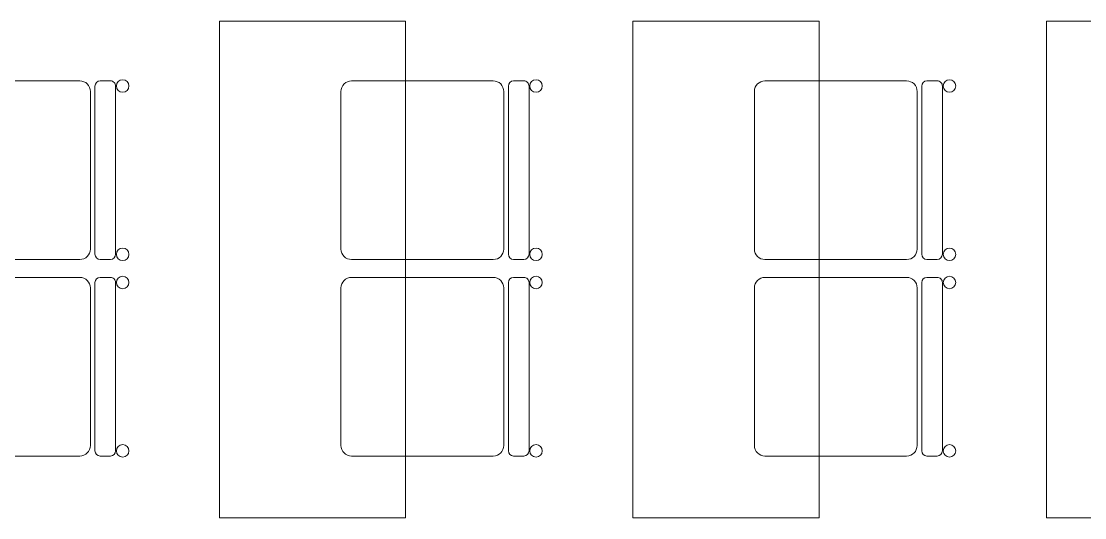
# Model space of a CAD drawing. Header units: millimetres. Extents: x 81566 to 292854, y -8553 to 29000.
# Drawn here: x 111932 to 114504, y 800 to 2000 of the extents above; entities that cross this region are included whole.
import ezdxf

# ---------------------------------------------------------------- set-up
doc = ezdxf.new("R2010")
doc.units = ezdxf.units.MM
doc.layers.add('I-FURN-1', color=9, linetype='Continuous', lineweight=9, true_color=0x808080)

# ---------------------------------------------------------------- blocks, each defined once
blk = doc.blocks.new('Стол базовый прямоугольный - 1_88-26291934-План расстановки мебели и оборудования 2 этажа в осях 23-33')
at = {"layer": 'I-FURN-1'}
for p, q in [((600, 225), (-600, 225)), ((-600, 225), (-600, -225)), ((600, -225), (600, 225)), ((-600, -225), (600, -225))]:
    blk.add_line(p, q, dxfattribs=at)
blk = doc.blocks.new('M_Стул-Breuer - 1_87-V76-План расстановки мебели и оборудования 2 этажа в осях 23-33')
at = {"layer": 'I-FURN-1'}
for p, q in [((190.5, 241.3), (-190.5, 241.3)), ((-215.9, 215.9), (-215.9, 85)), ((215.9, 85), (215.9, 215.9)), ((-215.9, 85), (-215.9, -127)), ((215.9, -127), (215.9, 85)), ((-190.5, -152.4), (190.5, -152.4)), ((-215.9, -176.2), (-215.9, -200.8)), ((203.2, -163.5), (-203.2, -163.5)), ((215.9, -200.8), (215.9, -176.2)), ((-203.2, -213.5), (203.2, -213.5))]:
    blk.add_line(p, q, dxfattribs=at)
for centre, radius, start, end in [((-190.5, 215.9), 25.4, 90, 180), ((190.5, 215.9), 25.4, 0, 90), ((-190.5, -127), 25.4, 180, 270), ((190.5, -127), 25.4, 270, 360), ((-203.2, -176.2), 12.7, 90, 180), ((203.2, -176.2), 12.7, 360, 90), ((-203.2, -200.8), 12.7, 180, 270), ((203.2, -200.8), 12.7, 270, 360), ((-203.5, -230.6), 15.1, 360, 180), ((-203.5, -230.6), 15.1, 180, 360), ((203.7, -230.6), 15.1, 360, 180), ((203.7, -230.6), 15.1, 180, 360)]:
    blk.add_arc(centre, radius, start, end, dxfattribs=at)
blk = doc.blocks.new('M_Стул-Breuer - 1_87-V107-План расстановки мебели и оборудования 2 этажа в осях 23-33')
at = {"layer": 'I-FURN-1'}
for p, q in [((190.5, 241.3), (-190.5, 241.3)), ((-215.9, 215.9), (-215.9, 85)), ((215.9, 85), (215.9, 215.9)), ((-215.9, 85), (-215.9, -127)), ((215.9, -127), (215.9, 85)), ((-190.5, -152.4), (190.5, -152.4)), ((-215.9, -176.2), (-215.9, -200.8)), ((203.2, -163.5), (-203.2, -163.5)), ((215.9, -200.8), (215.9, -176.2)), ((-203.2, -213.5), (203.2, -213.5))]:
    blk.add_line(p, q, dxfattribs=at)
for centre, radius, start, end in [((-190.5, 215.9), 25.4, 90, 180), ((190.5, 215.9), 25.4, 45, 90), ((190.5, 215.9), 25.4, 0, 45), ((-190.5, -127), 25.4, 180, 270), ((190.5, -127), 25.4, 270, 360), ((-203.2, -176.2), 12.7, 90, 180), ((203.2, -176.2), 12.7, 360, 90), ((-203.2, -200.8), 12.7, 180, 270), ((203.2, -200.8), 12.7, 270, 360), ((-203.5, -230.6), 15.1, 360, 180), ((-203.5, -230.6), 15.1, 180, 360), ((203.7, -230.6), 15.1, 360, 180), ((203.7, -230.6), 15.1, 180, 360)]:
    blk.add_arc(centre, radius, start, end, dxfattribs=at)
blk = doc.blocks.new('M_Стул-Breuer - 1_87-V80-План расстановки мебели и оборудования 2 этажа в осях 23-33')
at = {"layer": 'I-FURN-1'}
for p, q in [((190.5, 241.3), (-190.5, 241.3)), ((-215.9, 215.9), (-215.9, 85)), ((215.9, 85), (215.9, 215.9)), ((-215.9, 85), (-215.9, -127)), ((215.9, -127), (215.9, 85)), ((-190.5, -152.4), (190.5, -152.4)), ((-215.9, -176.2), (-215.9, -200.8)), ((203.2, -163.5), (-203.2, -163.5)), ((215.9, -200.8), (215.9, -176.2)), ((-203.2, -213.5), (203.2, -213.5))]:
    blk.add_line(p, q, dxfattribs=at)
for centre, radius, start, end in [((-190.5, 215.9), 25.4, 90, 180), ((190.5, 215.9), 25.4, 75, 90), ((190.5, 215.9), 25.4, 0, 75), ((-190.5, -127), 25.4, 180, 270), ((190.5, -127), 25.4, 270, 360), ((-203.2, -176.2), 12.7, 90, 180), ((203.2, -176.2), 12.7, 360, 90), ((-203.2, -200.8), 12.7, 180, 270), ((203.2, -200.8), 12.7, 270, 360), ((-203.5, -230.6), 15.1, 360, 180), ((-203.5, -230.6), 15.1, 180, 360), ((203.7, -230.6), 15.1, 360, 180), ((203.7, -230.6), 15.1, 180, 360)]:
    blk.add_arc(centre, radius, start, end, dxfattribs=at)
blk = doc.blocks.new('M_Стул-Breuer - 1_87-V108-План расстановки мебели и оборудования 2 этажа в осях 23-33')
at = {"layer": 'I-FURN-1'}
for p, q in [((190.5, 241.3), (-190.5, 241.3)), ((-215.9, 215.9), (-215.9, 85)), ((215.9, 85), (215.9, 215.9)), ((-215.9, 85), (-215.9, -127)), ((215.9, -127), (215.9, 85)), ((-190.5, -152.4), (190.5, -152.4)), ((-215.9, -176.2), (-215.9, -200.8)), ((203.2, -163.5), (-203.2, -163.5)), ((215.9, -200.8), (215.9, -176.2)), ((-203.2, -213.5), (203.2, -213.5))]:
    blk.add_line(p, q, dxfattribs=at)
for centre, radius, start, end in [((-190.5, 215.9), 25.4, 90, 180), ((190.5, 215.9), 25.4, 30, 90), ((190.5, 215.9), 25.4, 0, 30), ((-190.5, -127), 25.4, 180, 270), ((190.5, -127), 25.4, 270, 360), ((-203.2, -176.2), 12.7, 90, 180), ((203.2, -176.2), 12.7, 360, 90), ((-203.2, -200.8), 12.7, 180, 270), ((203.2, -200.8), 12.7, 270, 360), ((-203.5, -230.6), 15.1, 360, 180), ((-203.5, -230.6), 15.1, 180, 360), ((203.7, -230.6), 15.1, 360, 180), ((203.7, -230.6), 15.1, 180, 360)]:
    blk.add_arc(centre, radius, start, end, dxfattribs=at)

msp = doc.modelspace()

# ---------------------------------------------------------------- block references
at = {"layer": 'I-FURN-1'}
for name, p, rotation in [('Стол базовый прямоугольный - 1_88-26291934-План расстановки мебели и оборудования 2 этажа в осях 23-33', (112636.4, 1400.1), 90), ('Стол базовый прямоугольный - 1_88-26291934-План расстановки мебели и оборудования 2 этажа в осях 23-33', (113636.4, 1400.1), 90), ('Стол базовый прямоугольный - 1_88-26291934-План расстановки мебели и оборудования 2 этажа в осях 23-33', (114636.4, 1400.1), 90), ('M_Стул-Breuer - 1_87-V108-План расстановки мебели и оборудования 2 этажа в осях 23-33', (111946.4, 1640.1), 90.00000000000006), ('M_Стул-Breuer - 1_87-V107-План расстановки мебели и оборудования 2 этажа в осях 23-33', (112946.4, 1640.1), 90.00000000000006), ('M_Стул-Breuer - 1_87-V76-План расстановки мебели и оборудования 2 этажа в осях 23-33', (113946.4, 1640.1), 90.00000000000006), ('M_Стул-Breuer - 1_87-V80-План расстановки мебели и оборудования 2 этажа в осях 23-33', (111946.4, 1165.1), 90.00000000000006), ('M_Стул-Breuer - 1_87-V76-План расстановки мебели и оборудования 2 этажа в осях 23-33', (112946.4, 1165.1), 90.00000000000006), ('M_Стул-Breuer - 1_87-V76-План расстановки мебели и оборудования 2 этажа в осях 23-33', (113946.4, 1165.1), 90.00000000000006)]:
    msp.add_blockref(name, p, dxfattribs=dict(at, rotation=rotation))

doc.saveas('drawing.dxf')
